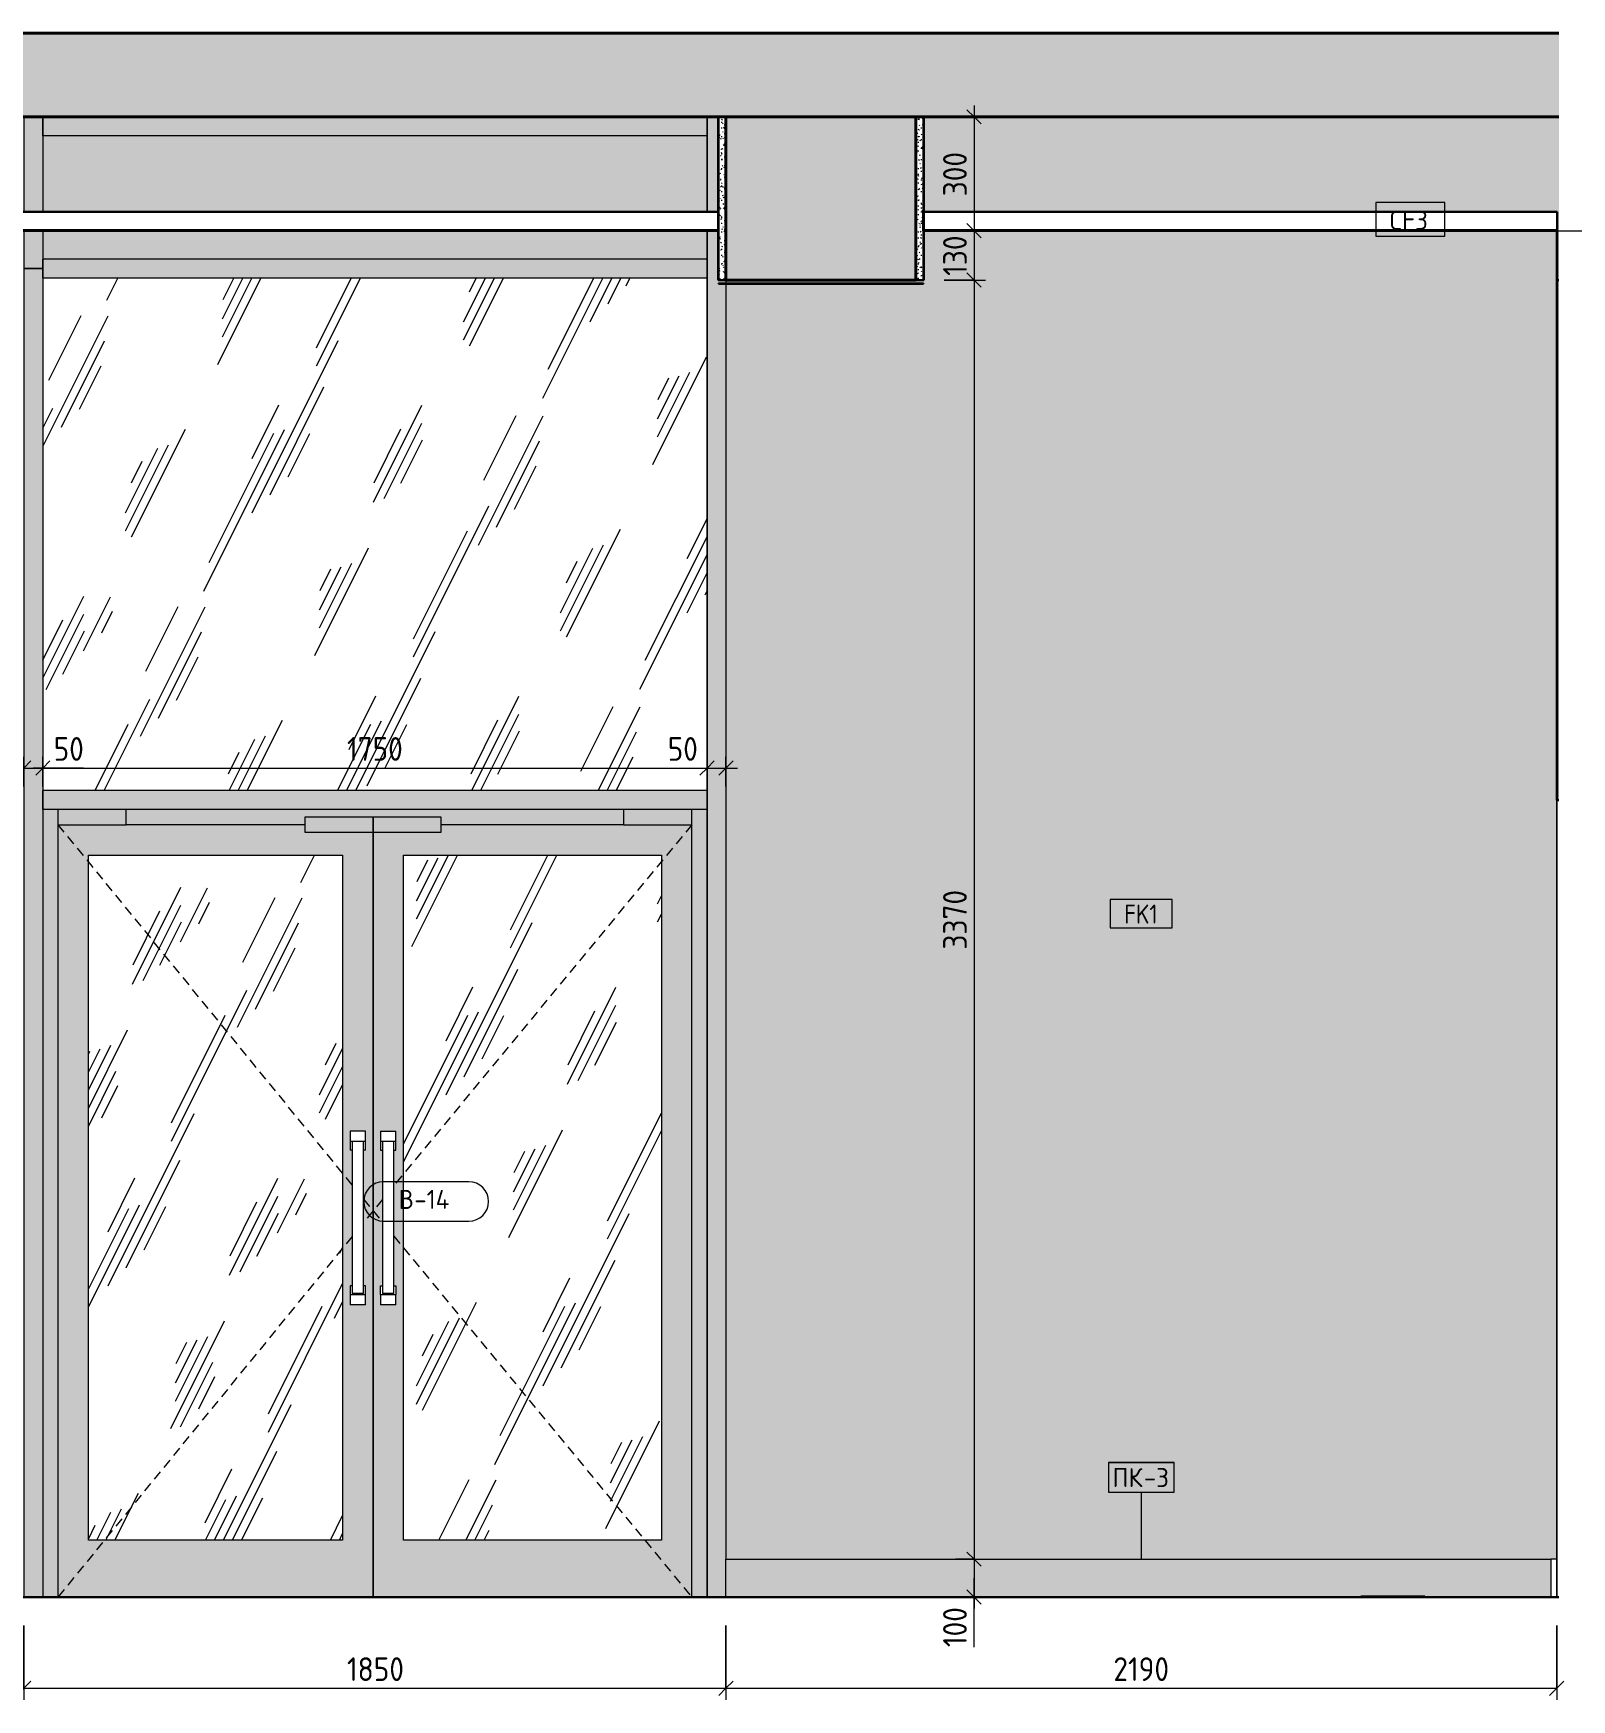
# Model space of a CAD drawing. Header units: millimetres. Extents: x 855 to 84199, y -1987 to 21700.
# Drawn here: x 74027 to 78080, y -270 to 4120 of the extents above; entities that cross this region are included whole.
import ezdxf

# ---------------------------------------------------------------- set-up
doc = ezdxf.new("R2010")
doc.units = ezdxf.units.MM
doc.linetypes.add('200_ШТРИХ_ш1п0_6_', pattern=[40, 25, -15])
for name, color, linetype, lineweight in [('A-ANNO-DIMS', 7, 'Continuous', 9), ('A-ANNO-DIMS-25', 7, 'Continuous', 9), ('A-CLNG-IDEN', 7, 'Continuous', 9), ('A-DOOR', 7, 'Continuous', 9), ('A-DOOR-4', 7, '200_ШТРИХ_ш1п0_6_', 9), ('A-DOOR-IDEN', 7, 'Continuous', 9), ('A-FLOR', 7, 'Continuous', 9), ('A-GENM', 7, 'Continuous', 9), ('A-GENM-IDEN', 7, 'Continuous', 9), ('A-GLAZ-CURT', 7, 'Continuous', 9), ('A-GLAZ-CWMG', 7, 'Continuous', 9), ('A-WALL-IDEN', 7, 'Continuous', 9), ('A-WALL-PATT', 7, 'Continuous', 9), ('G-ANNO-DIMS', 7, 'Continuous', 9), ('I-WALL', 7, 'Continuous', 9)]:
    doc.layers.add(name, color=color, linetype=linetype, lineweight=lineweight)
for name, color, linetype, lineweight, true_color in [('A-CLNG-1', 7, 'Continuous', 9, 0x787878), ('A-CLNG-FNSH-1', 7, 'Continuous', 30, 0x3c3c3c), ('A-FLOR-1', 7, 'Continuous', 9, 0x787878), ('A-FLOR-FNSH-1', 7, 'Continuous', 40, 0x3c3c3c), ('A-FLOR-FNSH-2', 7, 'Continuous', 30, 0x3c3c3c), ('A-WALL-4', 7, 'Continuous', 30, 0x3c3c3c), ('A-WALL-FNSH-3', 7, 'Continuous', 30, 0x3c3c3c), ('I-WALL-1', 7, 'Continuous', 9, 0x787878)]:
    doc.layers.add(name, color=color, linetype=linetype, lineweight=lineweight, true_color=true_color)
doc.styles.add('GOST Common_5', font='GOST_Common.ttf', dxfattribs={"width": 0.9, "height": 50})
doc.styles.add('GOST Common_6', font='GOST_Common.ttf', dxfattribs={"height": 50})
doc.styles.add('ISOCPEUR_2', font='isocpeur.ttf', dxfattribs={"width": 0.9, "height": 62.5})
doc.dimstyles.new('ISO-2_5_0_9К_БОЛЬШОЙ_1', dxfattribs={"dimscale": 304.8, "dimtxt": 62.248823, "dimasz": 0.123031, "dimexe": 0.098425, "dimexo": 0.246063, "dimgap": 0, "dimtad": 1, "dimdec": 0, "dimrnd": 10, "dimzin": 0, "dimdsep": 46, "dimtxsty": 'ISOCPEUR_2', "dimblk1": 'OBLIQUE', "dimblk2": 'OBLIQUE', "dimsah": 1, "dimcen": 0.09, "dimdle": 0.098425, "dimazin": 0, "dimtfac": 1, "dimtdec": 4, "dimtix": 1, "dimtmove": 0, "dimatfit": 3, "dimfxl": 1, "dimtvp": 1, "dimtolj": 1, "dimtzin": 0, "dimarcsym": 2})
doc.dimstyles.new('ISO-2_5_0_9К_БОЛЬШОЙ_2', dxfattribs={"dimscale": 304.8, "dimtxt": 62.248823, "dimasz": 0.123031, "dimexe": 0.098425, "dimexo": 0.246063, "dimgap": 0, "dimtad": 1, "dimdec": 0, "dimrnd": 10, "dimzin": 0, "dimdsep": 46, "dimtxsty": 'ISOCPEUR_2', "dimblk1": 'OBLIQUE', "dimblk2": 'OBLIQUE', "dimsah": 1, "dimcen": 0.09, "dimdle": 0.098425, "dimazin": 0, "dimtfac": 1, "dimtdec": 4, "dimtix": 1, "dimtmove": 1, "dimatfit": 3, "dimfxl": 1, "dimtvp": 1, "dimtolj": 1, "dimtzin": 0, "dimarcsym": 2})
pattern_1 = [(63.435, (63.5, 31.75), (-255.5833, 766.7475), [317.5, -190.5, 317.5, -190.5, -403.903]), (63.435, (63.5, 31.75), (-255.5833, 766.7475), [-1016, 127, -276.903]), (63.435, (47.6, 47.6), (-255.5833, 766.7475), [254, -317.5, 190.5, -190.5, -467.403]), (63.435, (47.6, 47.6), (-255.5833, 766.7475), [-952.5, 222.25, -245.153]), (63.435, (47.6, 95.25), (-255.5833, 766.7475), [190.5, -381, 127, -190.5, -530.903]), (63.435, (47.6, 95.25), (-255.5833, 766.7475), [-889, 285.75, -245.153]), (63.435, (95.25, 47.6), (-255.5833, 766.7475), [190.5, -381, 158.75, -6404.653]), (63.435, (142.9, 95.25), (-255.5833, 766.7475), [95.25, -476.25, 63.5, -6499.903]), (63.435, (63.5, 174.6), (-255.5833, 766.7475), [63.5, -476.25, 63.5, -254, -562.653]), (63.435, (63.5, 174.6), (-255.5833, 766.7475), [-857.25, 158.75, -403.903]), (63.435, (349.25, 127), (-255.5833, 766.7475), [317.5, -476.25, 381, -251.503]), (63.435, (349.25, 79.4), (-255.5833, 766.7475), [444.5, -317.5, 476.25, -188.003]), (63.435, (381, 95.25), (-255.5833, 766.7475), [508, -254, 381, -276.903]), (63.435, (428.6, 142.9), (-255.5833, 766.7475), [317.5, -444.5, 254, -403.903]), (63.435, (381, 238.1), (-255.5833, 766.7475), [158.75, -635, 190.5, -435.653]), (63.435, (476.25, 190.5), (-255.5833, 766.7475), [127, -635, 127, -530.903])]
pattern_2 = [(45, (-39748.701, 0), (-14.2559798, 14.2559798), []), (45, (-39734.445, 0), (-14.2559798, 14.2559798), [25.202, -5.04, 0.8382, -4.202])]
pattern_3 = [(0, (-39748.701, 0), (30.48, 7.62), [2.515, -20.345, 2.515, -20.345, -121.92]), (0, (-39748.701, 0), (30.48, 7.62), [-45.72, 2.515, -43.205, 2.515, -20.345, -53.34]), (0, (-39748.701, 0), (30.48, 7.62), [-114.3, 2.515, -12.725, 2.515, -35.585]), (120, (-39737.271, 3.81), (-21.8391136, 22.5864543), [2.515, -20.345, 2.515, -20.345, -121.92]), (120, (-39737.271, 3.81), (-21.8391136, 22.5864543), [-45.72, 2.515, -43.205, 2.515, -20.345, -53.34]), (120, (-39737.271, 3.81), (-21.8391136, 22.5864543), [-114.3, 2.515, -12.725, 2.515, -35.585]), (240, (-39733.461, 19.05), (-8.6408864, -30.2064543), [2.515, -20.345, 2.515, -20.345, -121.92]), (240, (-39733.461, 19.05), (-8.6408864, -30.2064543), [-45.72, 2.515, -43.205, 2.515, -20.345, -53.34]), (240, (-39733.461, 19.05), (-8.6408864, -30.2064543), [-114.3, 2.515, -12.725, 2.515, -35.585])]

# ---------------------------------------------------------------- blocks, each defined once
blk = doc.blocks.new('Прямоугольный импост - Импост структурный с накладкой - 160мм Темный-32355137-Развертка 1_60-5')
at = {"layer": 'A-GLAZ-CWMG'}
h = blk.add_hatch(color=256, dxfattribs=at)
h.paths.add_polyline_path([(115579.4, 3500), (115579.4, 3600), (115550.4, 3600), (115550.4, 3500), (115560.4, 3500)])
h.paths.add_polyline_path([(115550.4, 3650), (115579.4, 3650), (115579.4, 3900), (115550.4, 3900), (115550.4, 3780)])
for p, q in [((115550.4, 3650), (115550.4, 3900)), ((115550.4, 3500), (115550.4, 3600))]:
    blk.add_line(p, q, dxfattribs=at)
blk = doc.blocks.new('Дверь_Витражная_остекление_ - ВВ-14 остекление-32472302-Развертка 1_60-5')
at = {"layer": 'A-DOOR'}
h = blk.add_hatch(color=256, dxfattribs=at)
h.paths.add_polyline_path([(115510.4, 0), (115550.4, 0), (115550.4, 2075), (115510.4, 2075), (115510.4, 0.3)])
h.paths.add_polyline_path([(113840.4, 0), (113840.4, 2075), (113800.4, 2075), (113800.4, 0)])
h.paths.add_polyline_path([(114490.4, 2035), (114490.4, 2055), (114850.4, 2055), (114850.4, 2035), (115330.4, 2035), (115330.4, 2075), (114020.4, 2075), (114020.4, 2035), (114155.9, 2035)])
for points in [[(114020.4, 2035), (114020.4, 2075), (113840.4, 2075), (113840.4, 2035), (113920.4, 2035)], [(115510.4, 2035), (115510.4, 2075), (115330.4, 2075), (115330.4, 2035), (115500.4, 2035)], [(114598.4, 2015), (114670.4, 2015), (114670.4, 2055), (114490.4, 2055), (114490.4, 2015), (114590.4, 2015)], [(114750.4, 2015), (114850.4, 2015), (114850.4, 2055), (114670.4, 2055), (114670.4, 2015), (114690.4, 2015)]]:
    blk.add_hatch(color=256, dxfattribs=at).paths.add_polyline_path(points)
h = blk.add_hatch(color=256, dxfattribs=at)
h.paths.add_polyline_path([(113848.4, 0), (114670.4, 0), (114670.4, 2015), (114490.4, 2015), (114490.4, 2035), (113840.4, 2035), (113840.4, 0)])
h.paths.add_polyline_path([(113920.4, 150), (113920.4, 1955), (114590.4, 1955), (114590.4, 150), (114155.9, 150)])
h.paths.add_polyline_path([(114625.3, 770), (114610.4, 770), (114610.4, 820), (114615.4, 820), (114615.4, 1177.5), (114610.4, 1177.5), (114610.4, 1227.5), (114650.4, 1227.5), (114650.4, 1177.5), (114645.4, 1177.5), (114645.4, 820), (114650.4, 820), (114650.4, 770), (114630.4, 770)])
h = blk.add_hatch(color=256, dxfattribs=at)
h.paths.add_polyline_path([(115510.4, 0), (115510.4, 2035), (114850.4, 2035), (114850.4, 2015), (114670.4, 2015), (114670.4, 0), (115500.4, 0)])
h.paths.add_polyline_path([(115430.4, 150), (114750.4, 150), (114750.4, 1955), (115430.4, 1955), (115430.4, 300)])
h.paths.add_polyline_path([(114724.6, 770), (114690.4, 770), (114690.4, 820), (114695.4, 820), (114695.4, 1177.5), (114690.4, 1177.5), (114690.4, 1227.5), (114730.4, 1227.5), (114730.4, 1177.5), (114725.4, 1177.5), (114725.4, 820), (114730.4, 820), (114730.4, 770), (114727.8, 770)])
h = blk.add_hatch(dxfattribs=at)
h.set_pattern_fill('FP_35', color=256, style=0, pattern_type=2)
h.set_pattern_definition(pattern_1)
h.paths.add_polyline_path([(114155.9, 150), (114590.4, 150), (114590.4, 1955), (113920.4, 1955), (113920.4, 150)])
h = blk.add_hatch(dxfattribs=at)
h.set_pattern_fill('FP_35', color=256, style=0, pattern_type=2)
h.set_pattern_definition(pattern_1)
h.paths.add_polyline_path([(115065.7, 150), (115430.4, 150), (115430.4, 1955), (114750.4, 1955), (114750.4, 150)])
for p, q in [((113840.4, 2075), (113840.4, 2035)), ((114020.4, 2035), (114020.4, 2075)), ((115330.4, 2075), (115330.4, 2035)), ((115510.4, 2035), (115510.4, 2075)), ((113840.4, 2035), (113840.4, 0)), ((113840.4, 2035), (114020.4, 2035)), ((114490.4, 2035), (114020.4, 2035)), ((114490.4, 2055), (114490.4, 2015)), ((114670.4, 2055), (114490.4, 2055)), ((114850.4, 2055), (114670.4, 2055)), ((114670.4, 2055), (114670.4, 2015)), ((114670.4, 2015), (114670.4, 2055)), ((114850.4, 2015), (114850.4, 2055)), ((115330.4, 2035), (114850.4, 2035)), ((115330.4, 2035), (115510.4, 2035)), ((115510.4, 0), (115510.4, 2035)), ((114490.4, 2015), (114670.4, 2015)), ((114670.4, 2015), (114670.4, 0)), ((114670.4, 2015), (114850.4, 2015)), ((114670.4, 0), (114670.4, 2015)), ((113920.4, 150), (113920.4, 1955)), ((113920.4, 1955), (114590.4, 1955)), ((114590.4, 1955), (114590.4, 150)), ((114750.4, 150), (114750.4, 1955)), ((114750.4, 1955), (115430.4, 1955)), ((115430.4, 1955), (115430.4, 150)), ((114610.4, 1227.5), (114610.4, 1200)), ((114650.4, 1227.5), (114610.4, 1227.5)), ((114650.4, 1200), (114610.4, 1200)), ((114610.4, 1200), (114610.4, 1177.5)), ((114615.4, 1200), (114615.4, 800)), ((114645.4, 800), (114645.4, 1200)), ((114650.4, 1200), (114650.4, 1227.5)), ((114650.4, 1177.5), (114650.4, 1200)), ((114690.4, 1227.5), (114690.4, 1200)), ((114690.4, 1227.5), (114730.4, 1227.5)), ((114730.4, 1200), (114690.4, 1200)), ((114690.4, 1200), (114690.4, 1177.5)), ((114695.4, 1200), (114695.4, 800)), ((114725.4, 800), (114725.4, 1200)), ((114730.4, 1200), (114730.4, 1227.5)), ((114730.4, 1177.5), (114730.4, 1200)), ((114615.5, 1177.5), (114610.4, 1177.5)), ((114650.4, 1177.5), (114645.4, 1177.5)), ((114690.4, 1177.5), (114695.5, 1177.5)), ((114725.4, 1177.5), (114730.4, 1177.5)), ((114615.4, 820), (114610.4, 820)), ((114610.4, 820), (114610.4, 797.5)), ((114610.4, 797.5), (114610.4, 770)), ((114610.4, 797.5), (114650.4, 797.5)), ((114645.4, 800), (114615.4, 800)), ((114650.4, 820), (114645.4, 820)), ((114650.4, 797.5), (114650.4, 820)), ((114650.4, 770), (114650.4, 797.5)), ((114690.4, 797.5), (114690.4, 820)), ((114690.4, 820), (114695.4, 820)), ((114690.4, 797.5), (114690.4, 770)), ((114690.4, 797.5), (114730.4, 797.5)), ((114725.4, 800), (114695.4, 800)), ((114725.4, 820), (114730.4, 820)), ((114730.4, 820), (114730.4, 797.5)), ((114730.4, 770), (114730.4, 797.5)), ((114650.4, 770), (114610.4, 770)), ((114730.4, 770), (114690.4, 770)), ((114590.4, 150), (113920.4, 150)), ((115430.4, 150), (114750.4, 150))]:
    blk.add_line(p, q, dxfattribs=at)
at = {"layer": 'A-DOOR-4'}
for p, q in [((113840.4, 2035), (114615.4, 1084.9)), ((115510.4, 2035), (114725.4, 1084.1)), ((114645.4, 1048.1), (114670.4, 1017.5)), ((114670.4, 1017.5), (114645.4, 986.9)), ((114695.4, 1047.8), (114670.4, 1017.5)), ((114670.4, 1017.5), (114695.4, 987.2)), ((114615.4, 950.1), (113840.4, 0)), ((114725.4, 950.9), (115510.4, 0))]:
    blk.add_line(p, q, dxfattribs=at)
blk = doc.blocks.new('Прямоугольный импост - Импост структурный с накладкой - 160мм Темный-31915521-Развертка 1_60-5')
at = {"layer": 'A-GLAZ-CWMG'}
blk.add_line((115550.4, 2100), (115550.4, 0), dxfattribs=at)
blk = doc.blocks.new('Прямоугольный импост - Импост структурный с накладкой - 160мм Темный-32472297-Развертка 1_60-5')
at = {"layer": 'A-GLAZ-CWMG'}
blk.add_hatch(color=256, dxfattribs=at).paths.add_polyline_path([(115538.8, 3850), (115550.4, 3850), (115550.4, 3900), (113800.4, 3900), (113800.4, 3850), (115065.7, 3850)])
for p, q in [((113800.4, 3850), (113800.4, 3900)), ((115550.4, 3900), (115550.4, 3850)), ((115550.4, 3850), (113800.4, 3850))]:
    blk.add_line(p, q, dxfattribs=at)
blk = doc.blocks.new('Прямоугольный импост - Импост структурный с накладкой - 160мм Темный-30755591-Развертка 1_60-5')
at = {"layer": 'A-GLAZ-CWMG'}
blk.add_hatch(color=256, dxfattribs=at).paths.add_polyline_path([(113760.4, 0), (113800.4, 0), (113800.4, 2100), (113750.4, 2100), (113750.4, 0)])
for p, q in [((113750.4, 2100), (113750.4, 0)), ((113800.4, 2100), (113800.4, 0))]:
    blk.add_line(p, q, dxfattribs=at)
blk = doc.blocks.new('Системная панель - Стекло - 40мм-32472404-Развертка 1_60-5')
at = {"layer": 'A-GLAZ-CURT'}
h = blk.add_hatch(dxfattribs=at)
h.set_pattern_fill('FP_35', color=256, style=0, pattern_type=2)
h.set_pattern_definition(pattern_1)
h.paths.add_polyline_path([(115550.4, 2125), (115550.4, 3475), (113800.4, 3475), (113800.4, 2125), (115520.5, 2125)])
blk = doc.blocks.new('Прямоугольный импост - Импост структурный с накладкой - 160мм Темный-31239248-Развертка 1_60-5')
at = {"layer": 'A-GLAZ-CWMG'}
blk.add_hatch(color=256, dxfattribs=at).paths.add_polyline_path([(115550.4, 0), (115600.4, 0), (115600.4, 2100), (115550.4, 2100), (115550.4, 1.6)])
blk.add_line((115550.4, 0), (115550.4, 2100), dxfattribs=at)
blk = doc.blocks.new('Прямоугольный импост - Импост структурный с накладкой - 160мм Темный-32472300-Развертка 1_60-5')
at = {"layer": 'A-GLAZ-CWMG'}
blk.add_hatch(color=256, dxfattribs=at).paths.add_polyline_path([(115550.4, 2075), (115550.4, 2125), (113800.4, 2125), (113800.4, 2075), (115520.5, 2075)])
for p, q in [((113800.4, 2075), (113800.4, 2125)), ((115550.4, 2125), (113800.4, 2125)), ((115550.4, 2125), (115550.4, 2075)), ((115550.4, 2075), (113800.4, 2075))]:
    blk.add_line(p, q, dxfattribs=at)
blk = doc.blocks.new('Прямоугольный импост - Импост структурный с накладкой - 160мм Темный-32352604-Развертка 1_60-5')
at = {"layer": 'A-GLAZ-CWMG'}
blk.add_line((115550.4, 3500), (115550.4, 2100), dxfattribs=at)
blk = doc.blocks.new('Прямоугольный импост - Импост структурный с накладкой - 160мм Темный-32472250-Развертка 1_60-5')
at = {"layer": 'A-GLAZ-CWMG'}
blk.add_hatch(color=256, dxfattribs=at).paths.add_polyline_path([(113800.4, 2100), (113800.4, 3500), (113750.4, 3500), (113750.4, 2100), (113790.4, 2100)])
for p, q in [((113750.4, 3500), (113800.4, 3500)), ((113750.4, 3500), (113750.4, 2100)), ((113800.4, 3500), (113800.4, 2100))]:
    blk.add_line(p, q, dxfattribs=at)
blk = doc.blocks.new('Плинтус - Плинтус керамогранит бежевый-32865454-Развертка 1_60-5')
at = {"layer": 'A-GENM'}
for p, q in [((117789, 100), (117774, 100)), ((117774, 100), (117774, 2)), ((117789, 100), (117789, 2))]:
    blk.add_line(p, q, dxfattribs=at)
blk = doc.blocks.new('Плинтус - Плинтус керамогранит бежевый-32865455-Развертка 1_60-5')
at = {"layer": 'A-GENM'}
blk.add_hatch(color=256, dxfattribs=at).paths.add_polyline_path([(117272.9, 0), (117272.9, 2), (117774, 2), (117774, 100), (115600.4, 100), (115600.4, 0), (116885.1, 0)])
for p, q in [((115600.4, 100), (117774, 100)), ((115600.4, 0), (115600.4, 100))]:
    blk.add_line(p, q, dxfattribs=at)
blk = doc.blocks.new('Системная панель - Сэндвич - 40мм-32472406-Развертка 1_60-5')
at = {"layer": 'A-GLAZ-CURT'}
h = blk.add_hatch(color=256, dxfattribs=at)
h.paths.add_polyline_path([(113800.4, 3525), (115550.4, 3525), (115550.4, 3600), (113800.4, 3600)])
h.paths.add_polyline_path([(115065.7, 3650), (115550.4, 3650), (115550.4, 3850), (113800.4, 3850), (113800.4, 3650), (114155.9, 3650)])
blk = doc.blocks.new('Прямоугольный импост - Импост структурный с накладкой - 160мм Темный-32355138-Развертка 1_60-5')
at = {"layer": 'A-GLAZ-CWMG'}
blk.add_hatch(color=256, dxfattribs=at).paths.add_polyline_path([(115550.4, 2100), (115600.4, 2100), (115600.4, 3460), (115581, 3460), (115581, 3461), (115600.4, 3461), (115600.4, 3470), (115579.4, 3470), (115579.4, 3500), (115550.4, 3500), (115550.4, 2115)])
blk.add_line((115550.4, 2100), (115550.4, 3500), dxfattribs=at)
blk = doc.blocks.new('Прямоугольный импост - Импост структурный с накладкой - 160мм Темный-32352605-Развертка 1_60-5')
at = {"layer": 'A-GLAZ-CWMG'}
for p, q in [((115550.4, 3900), (115550.4, 3650)), ((115550.4, 3600), (115550.4, 3500))]:
    blk.add_line(p, q, dxfattribs=at)
blk = doc.blocks.new('Прямоугольный импост - Импост структурный с накладкой - 160мм-32472251-Развертка 1_60-5')
at = {"layer": 'A-GLAZ-CWMG'}
h = blk.add_hatch(color=256, dxfattribs=at)
h.paths.add_polyline_path([(113760.4, 3500), (113800.4, 3500), (113800.4, 3600), (113750.4, 3600), (113750.4, 3500)])
h.paths.add_polyline_path([(113800.4, 3650), (113800.4, 3900), (113750.4, 3900), (113750.4, 3650), (113790.4, 3650)])
for p, q in [((113750.4, 3900), (113750.4, 3650)), ((113800.4, 3900), (113800.4, 3650)), ((113750.4, 3600), (113750.4, 3500)), ((113800.4, 3600), (113800.4, 3500)), ((113800.4, 3500), (113750.4, 3500))]:
    blk.add_line(p, q, dxfattribs=at)
blk = doc.blocks.new('DIMBLOCK99-Развертка 1_60-5')
at = {"layer": 'A-ANNO-DIMS-25'}
for p, q in [((74001.7, -75), (74001.7, -270.3)), ((74001.7, -240.3), (74001.7, -75.1)), ((75851.7, -75), (75851.7, -270.3)), ((75851.7, -240.3), (75851.7, -75.1)), ((74001.7, -240.3), (75851.7, -240.3))]:
    blk.add_line(p, q, dxfattribs=at)
at = {"layer": 'A-ANNO-DIMS-25', "lineweight": 20}
for p, q in [((74001.7, -240.3), (73983, -259)), ((74001.7, -240.3), (74020.5, -221.5)), ((75851.7, -240.3), (75833, -259)), ((75851.7, -240.3), (75870.5, -221.5))]:
    blk.add_line(p, q, dxfattribs=at)
at = {"layer": 'A-ANNO-DIMS-25', "color": 0, "insert": (74853.1, -158.6), "char_height": 62.5, "width": 176.691, "attachment_point": 1, "line_spacing_factor": 1.149209, "style": 'ISOCPEUR_2'}
blk.add_mtext('1850', dxfattribs=at)
blk = doc.blocks.new('_Oblique')
at = {"color": 0, "linetype": 'ByBlock', "lineweight": -2}
blk.add_line((-0.5, -0.5), (0.5, 0.5), dxfattribs=at)
blk = doc.blocks.new('DIMBLOCK100-Развертка 1_60-5')
at = {"layer": 'A-ANNO-DIMS-25'}
for p, q in [((75851.7, -75), (75851.7, -270.3)), ((75851.7, -240.3), (75851.7, -75.1)), ((78040.3, -75), (78040.3, -270.3)), ((78040.3, -240.3), (78040.3, -75.1)), ((75851.7, -240.3), (78040.3, -240.3))]:
    blk.add_line(p, q, dxfattribs=at)
at = {"layer": 'A-ANNO-DIMS-25', "lineweight": 20}
for p, q in [((75851.7, -240.3), (75833, -259)), ((75851.7, -240.3), (75870.5, -221.5)), ((78040.3, -240.3), (78021.5, -259)), ((78040.3, -240.3), (78059, -221.5))]:
    blk.add_line(p, q, dxfattribs=at)
at = {"layer": 'A-ANNO-DIMS-25', "color": 0, "insert": (76872.4, -158.6), "char_height": 62.5, "width": 176.691, "attachment_point": 1, "line_spacing_factor": 1.149209, "style": 'ISOCPEUR_2'}
blk.add_mtext('2190', dxfattribs=at)
blk = doc.blocks.new('DIMBLOCK108-Развертка 1_60-5')
at = {"layer": 'A-ANNO-DIMS-25'}
for p, q in [((74001.7, 2135.7), (74001.7, 2214.2)), ((74051.7, 2135.7), (74051.7, 2214.2)), ((74001.7, 2184.2), (74051.7, 2184.2)), ((74001.7, 2184.2), (74001.7, 2135.7)), ((74055.3, 2184.2), (74026.7, 2184.2)), ((74051.7, 2184.2), (74051.7, 2135.7)), ((74159.3, 2184.2), (74055.3, 2184.2))]:
    blk.add_line(p, q, dxfattribs=at)
at = {"layer": 'A-ANNO-DIMS-25', "lineweight": 20}
for p, q in [((74001.7, 2184.2), (74020.5, 2202.9)), ((74051.7, 2184.2), (74070.5, 2202.9)), ((74001.7, 2184.2), (73983, 2165.4)), ((74051.7, 2184.2), (74033, 2165.4))]:
    blk.add_line(p, q, dxfattribs=at)
at = {"layer": 'A-ANNO-DIMS-25', "color": 0, "insert": (74080.3, 2265.8), "char_height": 62.5, "width": 94.81, "attachment_point": 1, "line_spacing_factor": 1.149209, "style": 'ISOCPEUR_2'}
blk.add_mtext('50', dxfattribs=at)
blk = doc.blocks.new('DIMBLOCK109-Развертка 1_60-5')
at = {"layer": 'A-ANNO-DIMS-25'}
for p, q in [((74051.7, 2135.7), (74051.7, 2214.2)), ((75801.7, 2135.7), (75801.7, 2214.2)), ((74051.7, 2184.2), (75801.7, 2184.2)), ((74051.7, 2184.2), (74051.7, 2135.7)), ((75801.7, 2184.2), (75801.7, 2135.7))]:
    blk.add_line(p, q, dxfattribs=at)
at = {"layer": 'A-ANNO-DIMS-25', "lineweight": 20}
for p, q in [((74051.7, 2184.2), (74070.5, 2202.9)), ((75801.7, 2184.2), (75820.5, 2202.9)), ((74051.7, 2184.2), (74033, 2165.4)), ((75801.7, 2184.2), (75783, 2165.4))]:
    blk.add_line(p, q, dxfattribs=at)
at = {"layer": 'A-ANNO-DIMS-25', "color": 0, "insert": (74853.1, 2265.8), "char_height": 62.5, "width": 176.691, "attachment_point": 1, "line_spacing_factor": 1.149209, "style": 'ISOCPEUR_2'}
blk.add_mtext('1750', dxfattribs=at)
blk = doc.blocks.new('DIMBLOCK110-Развертка 1_60-5')
at = {"layer": 'A-ANNO-DIMS-25'}
for p, q in [((75801.7, 2135.7), (75801.7, 2214.2)), ((75851.7, 2135.7), (75851.7, 2214.2)), ((75698.1, 2184.2), (75802.1, 2184.2)), ((75801.7, 2184.2), (75881.7, 2184.2)), ((75801.7, 2184.2), (75801.7, 2135.7)), ((75802.1, 2184.2), (75826.7, 2184.2)), ((75851.7, 2184.2), (75851.7, 2135.7))]:
    blk.add_line(p, q, dxfattribs=at)
at = {"layer": 'A-ANNO-DIMS-25', "lineweight": 20}
for p, q in [((75801.7, 2184.2), (75820.5, 2202.9)), ((75851.7, 2184.2), (75870.5, 2202.9)), ((75801.7, 2184.2), (75783, 2165.4)), ((75851.7, 2184.2), (75833, 2165.4))]:
    blk.add_line(p, q, dxfattribs=at)
at = {"layer": 'A-ANNO-DIMS-25', "color": 0, "insert": (75698.1, 2265.8), "char_height": 62.5, "width": 94.81, "attachment_point": 1, "line_spacing_factor": 1.149209, "style": 'ISOCPEUR_2'}
blk.add_mtext('50', dxfattribs=at)
blk = doc.blocks.new('DIMBLOCK111-Развертка 1_60-5')
at = {"layer": 'A-ANNO-DIMS-25', "lineweight": 20}
for p, q in [((76505.3, 3900), (76486.6, 3918.7)), ((76505.3, 3900), (76524.1, 3881.2)), ((76505.3, 3600), (76486.6, 3618.8)), ((76505.3, 3600), (76524.1, 3581.2))]:
    blk.add_line(p, q, dxfattribs=at)
at = {"layer": 'A-ANNO-DIMS-25'}
for p, q in [((76505.3, 3930), (76505.3, 3600)), ((76456.8, 3900), (76535.3, 3900)), ((76505.3, 3900), (76456.8, 3900)), ((76456.8, 3600), (76535.3, 3600)), ((76505.3, 3600), (76456.8, 3600))]:
    blk.add_line(p, q, dxfattribs=at)
at = {"layer": 'A-ANNO-DIMS-25', "color": 0, "insert": (76423.7, 3690.7), "char_height": 62.5, "width": 142.215, "attachment_point": 1, "rotation": 90, "line_spacing_factor": 1.149209, "style": 'ISOCPEUR_2'}
blk.add_mtext('300', dxfattribs=at)
blk = doc.blocks.new('DIMBLOCK112-Развертка 1_60-5')
at = {"layer": 'A-ANNO-DIMS-25', "lineweight": 20}
for p, q in [((76505.3, 3600), (76486.6, 3618.8)), ((76505.3, 3600), (76524.1, 3581.2)), ((76505.3, 3470), (76486.6, 3488.8)), ((76505.3, 3470), (76524.1, 3451.2))]:
    blk.add_line(p, q, dxfattribs=at)
at = {"layer": 'A-ANNO-DIMS-25'}
for p, q in [((76456.8, 3600), (76535.3, 3600)), ((76505.3, 3600), (76456.8, 3600)), ((76505.3, 3600), (76505.3, 3470)), ((76426.7, 3470), (76535.3, 3470)), ((76505.3, 3470), (76426.7, 3470))]:
    blk.add_line(p, q, dxfattribs=at)
at = {"layer": 'A-ANNO-DIMS-25', "color": 0, "insert": (76423.7, 3481.1), "char_height": 62.5, "width": 129.286, "attachment_point": 1, "rotation": 90, "line_spacing_factor": 1.149209, "style": 'ISOCPEUR_2'}
blk.add_mtext('130', dxfattribs=at)
blk = doc.blocks.new('DIMBLOCK113-Развертка 1_60-5')
at = {"layer": 'A-ANNO-DIMS-25'}
for p, q in [((76426.7, 3470), (76535.3, 3470)), ((76505.3, 3470), (76426.7, 3470)), ((76505.3, 3470), (76505.3, 100)), ((76456.8, 100), (76535.3, 100)), ((76505.3, 100), (76456.8, 100))]:
    blk.add_line(p, q, dxfattribs=at)
at = {"layer": 'A-ANNO-DIMS-25', "lineweight": 20}
for p, q in [((76505.3, 3470), (76486.6, 3488.8)), ((76505.3, 3470), (76524.1, 3451.2)), ((76505.3, 100), (76486.6, 118.7)), ((76505.3, 100), (76524.1, 81.2))]:
    blk.add_line(p, q, dxfattribs=at)
at = {"layer": 'A-ANNO-DIMS-25', "color": 0, "insert": (76423.7, 1706), "char_height": 62.5, "width": 189.619, "attachment_point": 1, "rotation": 90, "line_spacing_factor": 1.149209, "style": 'ISOCPEUR_2'}
blk.add_mtext('3370', dxfattribs=at)
blk = doc.blocks.new('DIMBLOCK114-Развертка 1_60-5')
at = {"layer": 'A-ANNO-DIMS-25'}
for p, q in [((76456.8, 100), (76535.3, 100)), ((76505.3, 100), (76456.8, 100)), ((76505.3, 100), (76505.3, -30)), ((76505.3, 1.1), (76505.3, 50)), ((75926.7, 0), (76535.3, 0)), ((76505.3, 0), (75926.7, 0)), ((76505.3, -131.7), (76505.3, 1.1))]:
    blk.add_line(p, q, dxfattribs=at)
at = {"layer": 'A-ANNO-DIMS-25', "lineweight": 20}
for p, q in [((76505.3, 100), (76486.6, 118.7)), ((76505.3, 100), (76524.1, 81.2)), ((76505.3, 0), (76486.6, 18.8)), ((76505.3, 0), (76524.1, -18.8))]:
    blk.add_line(p, q, dxfattribs=at)
at = {"layer": 'A-ANNO-DIMS-25', "color": 0, "insert": (76423.7, -131.7), "char_height": 62.5, "width": 129.286, "attachment_point": 1, "rotation": 90, "line_spacing_factor": 1.149209, "style": 'ISOCPEUR_2'}
blk.add_mtext('100', dxfattribs=at)
blk = doc.blocks.new('М_стена_0001 - Типоразмер_без рамки-25382661-Развертка 1_60-5')
at = {"layer": 'A-WALL-IDEN'}
for p, q in [((116776.2, 1838.1), (116612.9, 1838.1)), ((116612.9, 1838.1), (116612.9, 1763.1)), ((116776.2, 1763.1), (116776.2, 1838.1)), ((116612.9, 1763.1), (116776.2, 1763.1))]:
    blk.add_line(p, q, dxfattribs=at)
blk = doc.blocks.new('М_потолков - Марка_ Имя типа-25382930-Развертка 1_60-5')
at = {"layer": 'A-CLNG-IDEN'}
for p, q in [((112771.2, 3674.6), (112589.9, 3674.6)), ((112589.9, 3674.6), (112589.9, 3585.2)), ((112771.2, 3585.2), (112771.2, 3674.6)), ((112589.9, 3585.2), (112771.2, 3585.2))]:
    blk.add_line(p, q, dxfattribs=at)
blk = doc.blocks.new('Mark Reiling - Mark Reiling-26174330-Развертка 1_60-5')
at = {"layer": 'A-GENM-IDEN'}
for p, q in [((116608, 355), (116608, 276.1)), ((116608, 355), (116781.5, 355)), ((116781.5, 355), (116608, 355)), ((116608, 355), (116608, 276.1)), ((116781.5, 276.1), (116781.5, 355)), ((116781.5, 276.1), (116781.5, 355)), ((116608, 276.1), (116781.5, 276.1)), ((116608, 276.1), (116781.5, 276.1))]:
    blk.add_line(p, q, dxfattribs=at)
blk = doc.blocks.new('М_двери - Типоразмер_рамка-25223575-Развертка 1_60-5')
at = {"layer": 'A-DOOR-IDEN'}
for p, q in [((114922.9, 1094.5), (114698, 1094.5)), ((114698, 990.5), (114922.9, 990.5))]:
    blk.add_line(p, q, dxfattribs=at)
for centre, start, end in [((114698, 1042.5), 90, 270), ((114922.9, 1042.5), 270, 90)]:
    blk.add_arc(centre, 52, start, end, dxfattribs=at)

msp = doc.modelspace()

# ---------------------------------------------------------------- hatches: boundary and pattern name
at = {"layer": 'A-CLNG-1'}
msp.add_hatch(color=256, dxfattribs=at).paths.add_polyline_path([(76371.7, 3460), (76372.3, 3460), (76372.3, 3461), (75832.3, 3461), (75832.3, 3460), (76351.7, 3460)])
at = {"layer": 'A-FLOR'}
msp.add_hatch(color=256, dxfattribs=at).paths.add_polyline_path([(77818.3, 0), (78040.3, 0), (78040.3, 2), (77693.2, 2), (77693.2, 0), (77775.7, 0)])
at = {"layer": 'A-FLOR-1'}
h = msp.add_hatch(dxfattribs=at)
h.set_pattern_fill('FP_36', color=256, style=0, pattern_type=2)
h.set_pattern_definition(pattern_2)
h.paths.add_polyline_path([(74407.2, 3900), (78046.2, 3900), (78046.2, 4120), (70768.3, 4120), (70768.3, 3900), (73497.5, 3900)])
h = msp.add_hatch(dxfattribs=at)
h.set_pattern_fill('FP_36', color=256, style=0, pattern_type=2)
h.set_pattern_definition(pattern_2)
h.paths.add_polyline_path([(76351.7, 3470), (76351.7, 3900), (75851.7, 3900), (75851.7, 3470), (76226.7, 3470)])
h.paths.add_polyline_path([(71108.3, 3470), (71301.3, 3470), (71301.3, 3900), (70801.3, 3900), (70801.3, 3470)])
msp.add_hatch(color=256, dxfattribs=at).paths.add_polyline_path([(77693.2, 0), (77693.2, 2), (77524.2, 2), (77524.2, 0), (77591.3, 0)])
at = {"layer": 'A-WALL-PATT'}
msp.add_hatch(color=256, dxfattribs=at).paths.add_polyline_path([(75851.7, 100), (78040.3, 100), (78040.3, 3600), (76372.8, 3600), (76372.8, 3470), (76371.8, 3470), (76371.7, 3470), (75851.7, 3470), (75851.7, 3461), (76372.3, 3461), (76372.3, 3460), (75851.7, 3460), (75851.7, 514.7)])
at = {"layer": 'I-WALL'}
h = msp.add_hatch(color=256, dxfattribs=at)
h.paths.add_polyline_path([(78041.3, 3470), (78046.2, 3470), (78046.2, 3900), (76372.8, 3900), (76372.8, 3650), (78041.3, 3650), (78041.3, 3600)])
h.paths.add_polyline_path([(76371.7, 3650), (76371.8, 3650), (76371.7, 3900)])
at = {"layer": 'I-WALL-1'}
h = msp.add_hatch(dxfattribs=at)
h.set_pattern_fill('FP_37', color=256, style=0, pattern_type=2)
h.set_pattern_definition(pattern_3)
h.paths.add_polyline_path([(75831.7, 3470), (75851.7, 3470), (75851.7, 3900), (75831.7, 3900), (75831.7, 3500)])
h = msp.add_hatch(dxfattribs=at)
h.set_pattern_fill('FP_37', color=256, style=0, pattern_type=2)
h.set_pattern_definition(pattern_3)
h.paths.add_polyline_path([(76371.7, 3470), (76371.7, 3600), (76371.3, 3600), (76371.3, 3650), (76371.7, 3650), (76371.7, 3900), (76351.7, 3900), (76351.7, 3470), (76371.3, 3470)])
h = msp.add_hatch(dxfattribs=at)
h.set_pattern_fill('FP_37', color=256, style=0, pattern_type=2)
h.set_pattern_definition(pattern_3)
h.paths.add_polyline_path([(78046.2, 2100), (78046.2, 3470), (78041.3, 3470), (78041.3, 2100)])

# ---------------------------------------------------------------- linework, layer by layer
at = {"layer": 'A-CLNG-FNSH-1'}
for p, q in [((75831.3, 3650), (71321.3, 3650)), ((75831.3, 3600), (75831.3, 3650)), ((78041.3, 3650), (76371.3, 3650)), ((76371.3, 3650), (76371.3, 3600)), ((78041.3, 3600), (78041.3, 3650)), ((75831.3, 3601), (71321.3, 3601)), ((78041.3, 3601), (76371.3, 3601)), ((71321.3, 3600), (75831.3, 3600)), ((76371.3, 3600), (78040.3, 3600)), ((76372.3, 3461), (75832.3, 3461)), ((75832.3, 3461), (75832.3, 3460)), ((75832.3, 3460), (76372.3, 3460)), ((76372.3, 3460), (76372.3, 3461))]:
    msp.add_line(p, q, dxfattribs=at)
at = {"layer": 'A-FLOR'}
for p, q in [((77693.2, 2), (78040.3, 2)), ((78040.3, 2), (78040.3, 0)), ((78046.2, -0.1), (70768.3, -0.1))]:
    msp.add_line(p, q, dxfattribs=at)
at = {"layer": 'A-FLOR-FNSH-1'}
for p, q in [((78046.2, 4120), (70768.3, 4120)), ((70768.3, 3900), (78046.2, 3900)), ((75851.7, 3900), (75851.7, 3470)), ((76351.7, 3470), (76351.7, 3900)), ((75851.7, 3470), (76351.7, 3470))]:
    msp.add_line(p, q, dxfattribs=at)
at = {"layer": 'A-FLOR-FNSH-2'}
for p, q in [((78046.2, 0), (70768.3, 0)), ((77693.2, 2), (77524.2, 2)), ((77524.2, 2), (77524.2, 0)), ((77693.2, 0), (77693.2, 2)), ((78041.3, 0), (78041.3, -0.4))]:
    msp.add_line(p, q, dxfattribs=at)
at = {"layer": 'A-GENM-IDEN'}
msp.add_line((76946, 100), (76946, 275.1), dxfattribs=at)
at = {"layer": 'A-WALL-4'}
for p, q in [((75831.7, 3900), (75831.7, 3470)), ((76371.7, 3470), (76371.7, 3900)), ((75831.7, 3470), (75851.7, 3470)), ((76351.7, 3470), (76371.7, 3470)), ((78046.2, 3470), (78041.3, 3470)), ((78041.3, 2100), (78046.2, 2100))]:
    msp.add_line(p, q, dxfattribs=at)
at = {"layer": 'A-WALL-FNSH-3'}
for p, q in [((75830.7, 3900), (75830.7, 3470)), ((76371.8, 3900), (76371.8, 3470)), ((76372.8, 3470), (76372.8, 3900)), ((78041.3, 3600), (78040.3, 3600)), ((78040.3, 3600), (78040.3, 2100)), ((78041.3, 2100), (78041.3, 3600)), ((75830.7, 3470), (75831.7, 3470)), ((76371.8, 3470), (76372.8, 3470)), ((78040.3, 2100), (78041.3, 2100))]:
    msp.add_line(p, q, dxfattribs=at)
at = {"layer": 'G-ANNO-DIMS'}
for p, q in [((77901.6, 3600), (78100.5, 3600)), ((77948, 3600), (78113.2, 3600))]:
    msp.add_line(p, q, dxfattribs=at)
at = {"layer": 'I-WALL'}
for p, q in [((75851.7, 3470), (75851.7, 3461)), ((75851.7, 3460), (75851.7, 100)), ((78040.3, 2), (78040.3, 2100)), ((78041.3, 0), (78041.3, 2100))]:
    msp.add_line(p, q, dxfattribs=at)

# ---------------------------------------------------------------- block references
at = {"layer": 'A-CLNG-IDEN'}
msp.add_blockref('М_потолков - Марка_ Имя типа-25382930-Развертка 1_60-5', (-35025.8, 0), dxfattribs=at)
at = {"layer": 'A-DOOR'}
msp.add_blockref('Дверь_Витражная_остекление_ - ВВ-14 остекление-32472302-Развертка 1_60-5', (-39748.7, 0), dxfattribs=at)
at = {"layer": 'A-DOOR-IDEN'}
msp.add_blockref('М_двери - Типоразмер_рамка-25223575-Развертка 1_60-5', (-39748.7, 0), dxfattribs=at)
at = {"layer": 'A-GENM'}
for name in ['Плинтус - Плинтус керамогранит бежевый-32865455-Развертка 1_60-5', 'Плинтус - Плинтус керамогранит бежевый-32865454-Развертка 1_60-5']:
    msp.add_blockref(name, (-39748.7, 0), dxfattribs=at)
at = {"layer": 'A-GENM-IDEN'}
msp.add_blockref('Mark Reiling - Mark Reiling-26174330-Развертка 1_60-5', (-39748.7, 0), dxfattribs=at)
at = {"layer": 'A-GLAZ-CURT'}
for name in ['Системная панель - Сэндвич - 40мм-32472406-Развертка 1_60-5', 'Системная панель - Стекло - 40мм-32472404-Развертка 1_60-5']:
    msp.add_blockref(name, (-39748.7, 0), dxfattribs=at)
at = {"layer": 'A-GLAZ-CWMG'}
for name, p in [('Прямоугольный импост - Импост структурный с накладкой - 160мм-32472251-Развертка 1_60-5', (-39748.7, 0)), ('Прямоугольный импост - Импост структурный с накладкой - 160мм Темный-32472297-Развертка 1_60-5', (-39748.7, 0)), ('Прямоугольный импост - Импост структурный с накладкой - 160мм Темный-32355137-Развертка 1_60-5', (-39748.7, 0)), ('Прямоугольный импост - Импост структурный с накладкой - 160мм Темный-32352605-Развертка 1_60-5', (-39748.7, 0)), ('Прямоугольный импост - Импост структурный с накладкой - 160мм Темный-32472300-Развертка 1_60-5', (-39748.7, 1400)), ('Прямоугольный импост - Импост структурный с накладкой - 160мм Темный-32472250-Развертка 1_60-5', (-39748.7, 0)), ('Прямоугольный импост - Импост структурный с накладкой - 160мм Темный-32352604-Развертка 1_60-5', (-39748.7, 0)), ('Прямоугольный импост - Импост структурный с накладкой - 160мм Темный-32355138-Развертка 1_60-5', (-39748.7, 0)), ('Прямоугольный импост - Импост структурный с накладкой - 160мм Темный-32472300-Развертка 1_60-5', (-39748.7, 0)), ('Прямоугольный импост - Импост структурный с накладкой - 160мм Темный-30755591-Развертка 1_60-5', (-39748.7, 0)), ('Прямоугольный импост - Импост структурный с накладкой - 160мм Темный-31915521-Развертка 1_60-5', (-39748.7, 0)), ('Прямоугольный импост - Импост структурный с накладкой - 160мм Темный-31239248-Развертка 1_60-5', (-39748.7, 0))]:
    msp.add_blockref(name, p, dxfattribs=at)
at = {"layer": 'A-WALL-IDEN'}
msp.add_blockref('М_стена_0001 - Типоразмер_без рамки-25382661-Развертка 1_60-5', (-39748.7, 0), dxfattribs=at)

# ---------------------------------------------------------------- texts
at = {"layer": 'A-CLNG-IDEN', "insert": (77599, 3652.4), "char_height": 50, "width": 130.274, "attachment_point": 1, "style": 'GOST Common_6'}
msp.add_mtext('CF3', dxfattribs=at)
at = {"layer": 'A-DOOR-IDEN', "char_height": 50, "attachment_point": 1, "style": 'GOST Common_6'}
for s, insert, width in [('\\fGOST Common|b0|i0|c204|p34|;В', (74989.2, 1072.8), 50.105), ('-14', (75030.5, 1072.8), 124.262)]:
    msp.add_mtext(s, dxfattribs=dict(at, insert=insert, width=width))
at = {"layer": 'A-GENM-IDEN', "char_height": 50, "attachment_point": 1, "style": 'GOST Common_6'}
for s, insert, width in [('ПК', (76870, 340), 100.211), ('-3', (76952.7, 340), 86.181)]:
    msp.add_mtext(s, dxfattribs=dict(at, insert=insert, width=width))
at = {"layer": 'A-WALL-IDEN', "insert": (76901, 1824.5), "char_height": 50, "width": 111.835, "attachment_point": 1, "style": 'GOST Common_5'}
msp.add_mtext('FK1', dxfattribs=at)

# ---------------------------------------------------------------- dimensions: what is measured, and where the dimension line sits
at = {"layer": 'A-ANNO-DIMS'}
for base, p1, p2, override, picture, middle in [((76505.3, 3600), (76531.8, 3900), (76531.8, 3600), {"dimpost": '<>', "dimfxl": 300}, 'DIMBLOCK111-Развертка 1_60-5', (76474.1, 3750)), ((76505.3, 3470), (76531.8, 3600), (76351.7, 3470), {"dimpost": '<>', "dimfxl": 222.110413}, 'DIMBLOCK112-Развертка 1_60-5', (76474.1, 3535)), ((76505.3, 100), (76351.7, 3470), (76531.8, 100), {"dimpost": '<>', "dimfxl": 3374.808592}, 'DIMBLOCK113-Развертка 1_60-5', (76474.1, 1785))]:
    dim = msp.add_linear_dim(base=base, p1=p1, p2=p2, angle=90, dimstyle='ISO-2_5_0_9К_БОЛЬШОЙ_1', override=override, dxfattribs=at)
    dim.commit()
    dim.dimension.update_dxf_attribs({"geometry": picture, "text_midpoint": middle})
for base, p1, p2, picture, middle in [((74051.7, 2184.2), (74001.7, 2210.7), (74051.7, 2210.7), 'DIMBLOCK108-Развертка 1_60-5', (74127.7, 2224.2)), ((75851.7, 2184.2), (75801.7, 2210.7), (75851.7, 2210.7), 'DIMBLOCK110-Развертка 1_60-5', (75745.5, 2224.2))]:
    dim = msp.add_linear_dim(base=base, p1=p1, p2=p2, dimstyle='ISO-2_5_0_9К_БОЛЬШОЙ_2', override={"dimpost": '<>', "dimfxl": 50}, dxfattribs=at)
    dim.commit()
    dim.dimension.update_dxf_attribs({"geometry": picture, "text_midpoint": middle, "dimtype": 160})
for base, p1, p2, override, picture, middle in [((75801.7, 2184.2), (74051.7, 2210.7), (75801.7, 2210.7), {"dimpost": '<>', "dimfxl": 1750}, 'DIMBLOCK109-Развертка 1_60-5', (74926.7, 2215.4)), ((75851.7, -240.3), (74001.7, 0), (75851.7, 0), {"dimpost": '<>', "dimfxl": 1850}, 'DIMBLOCK99-Развертка 1_60-5', (74926.7, -209)), ((78040.3, -240.3), (75851.7, 0), (78040.3, 0), {"dimpost": '<>', "dimfxl": 2188.551297}, 'DIMBLOCK100-Развертка 1_60-5', (76946, -209))]:
    dim = msp.add_linear_dim(base=base, p1=p1, p2=p2, dimstyle='ISO-2_5_0_9К_БОЛЬШОЙ_1', override=override, dxfattribs=at)
    dim.commit()
    dim.dimension.update_dxf_attribs({"geometry": picture, "text_midpoint": middle})
dim = msp.add_linear_dim(base=(76505.3, 0), p1=(76531.8, 100), p2=(75851.7, 0), angle=90, dimstyle='ISO-2_5_0_9К_БОЛЬШОЙ_2', override={"dimpost": '<>', "dimfxl": 687.404377}, dxfattribs=at)
dim.commit()
dim.dimension.update_dxf_attribs({"geometry": 'DIMBLOCK114-Развертка 1_60-5', "text_midpoint": (76465.3, -67), "dimtype": 160, "text_rotation": 90})

doc.saveas('drawing.dxf')
